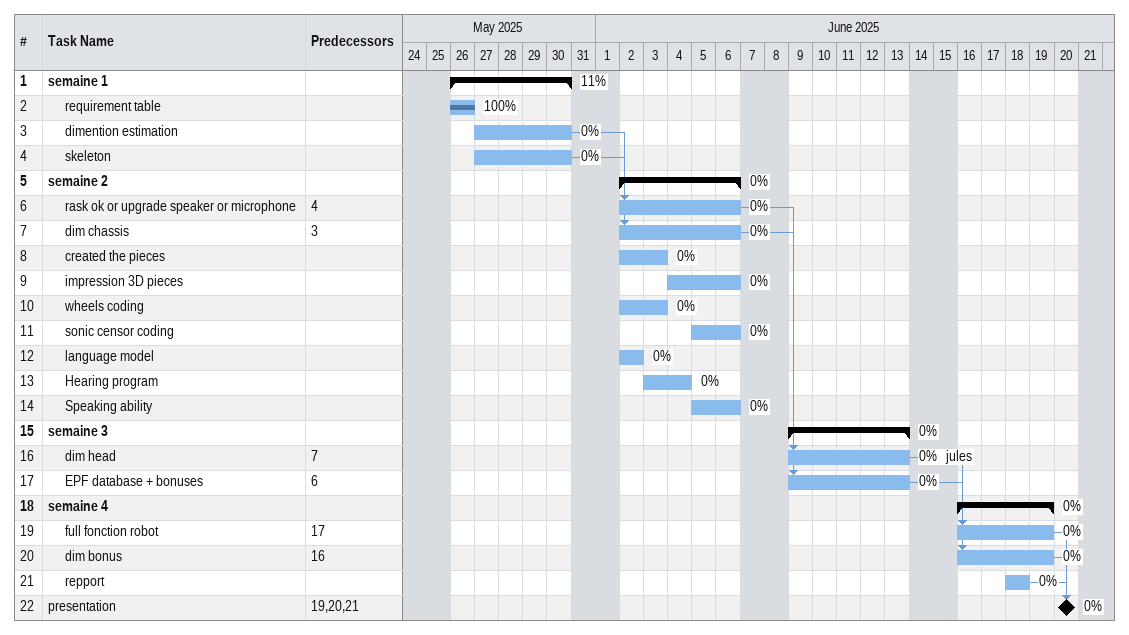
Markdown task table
| ID | Level | Task | Start | Finish | Predecessors | Resources | % complete |
|---|---|---|---|---|---|---|---|
| 1 | 1 | **semaine 1** | 2025-05-26 | 2025-05-30 |  |  | 11 |
| 2 | 2 | requirement table | 2025-05-26 | 2025-05-26 |  |  | 100 |
| 3 | 2 | dimention estimation | 2025-05-27 | 2025-05-30 |  |  | 0 |
| 4 | 2 | skeleton | 2025-05-27 | 2025-05-30 |  |  | 0 |
| 5 | 1 | **semaine 2** | 2025-06-02 | 2025-06-06 |  |  | 0 |
| 6 | 2 | rask ok or upgrade speaker or microphone | 2025-06-02 | 2025-06-06 | 4 |  | 0 |
| 7 | 2 | dim chassis | 2025-06-02 | 2025-06-06 | 3 |  | 0 |
| 8 | 2 | created the pieces | 2025-06-02 | 2025-06-03 |  |  | 0 |
| 9 | 2 | impression 3D pieces | 2025-06-04 | 2025-06-06 |  |  | 0 |
| 10 | 2 | wheels coding | 2025-06-02 | 2025-06-03 |  |  | 0 |
| 11 | 2 | sonic censor coding | 2025-06-05 | 2025-06-06 |  |  | 0 |
| 12 | 2 | language model | 2025-06-02 | 2025-06-02 |  |  | 0 |
| 13 | 2 | Hearing program | 2025-06-03 | 2025-06-04 |  |  | 0 |
| 14 | 2 | Speaking ability | 2025-06-05 | 2025-06-06 |  |  | 0 |
| 15 | 1 | **semaine 3** | 2025-06-09 | 2025-06-13 |  |  | 0 |
| 16 | 2 | dim head | 2025-06-09 | 2025-06-13 | 7 | jules | 0 |
| 17 | 2 | EPF database + bonuses | 2025-06-09 | 2025-06-13 | 6 |  | 0 |
| 18 | 1 | **semaine 4** | 2025-06-16 | 2025-06-19 |  |  | 0 |
| 19 | 2 | full fonction robot | 2025-06-16 | 2025-06-19 | 17 |  | 0 |
| 20 | 2 | dim bonus | 2025-06-16 | 2025-06-19 | 16 |  | 0 |
| 21 | 2 | repport | 2025-06-18 | 2025-06-18 |  |  | 0 |
| 22 | 1 | presentation (milestone) | 2025-06-20 | 2025-06-20 | 19, 20, 21 |  | 0 |
